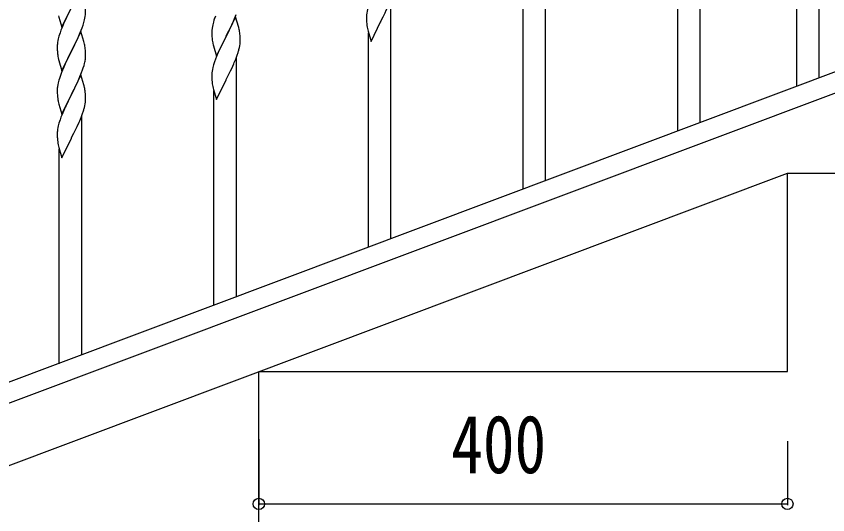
# Model space of a CAD drawing. Units: millimetres, scale not verified. Extents: x -4015 to 4015, y -2862 to 2860.
# Drawn here: x 2446 to 3060, y 702 to 1079 of the extents above; entities that cross this region are included whole.
import ezdxf
from ezdxf.enums import TextEntityAlignment as Align

# ---------------------------------------------------------------- set-up
doc = ezdxf.new("R2010")
doc.units = ezdxf.units.MM
doc.header["$LTSCALE"] = 10
doc.layers.add('0-3_YKK_A1', color=4, linetype='Continuous')
doc.layers.add('0-4_YKK_D', color=6, linetype='Continuous')
doc.styles.add('ＭＳ ゴシック', font='')
doc.styles.get('ＭＳ ゴシック').set_extended_font_data('MS Gothic')

msp = doc.modelspace()

# ---------------------------------------------------------------- linework, layer by layer
at = {"layer": '0-3_YKK_A1'}
for p, q in [((3053.69, 1032.21), (3053.69, 1212.95)), ((3036.69, 1025.82), (3036.69, 1188.2)), ((2963.69, 998.35), (2963.69, 1179.09)), ((2946.69, 991.96), (2946.69, 1154.34)), ((2846.69, 954.37), (2846.69, 1135.11)), ((2829.69, 947.98), (2829.69, 1110.36)), ((2729.69, 910.39), (2729.69, 1091.13)), ((2721.86, 1074.66), (2721.7, 1074.33)), ((2712.69, 904), (2712.69, 1066.39)), ((3126.18, 1059.39), (2422.33, 795.39)), ((3137.05, 1047.45), (2433.19, 783.44)), ((2498.19, 1044.96), (2498.4, 1046.29)), ((2612.69, 866.42), (2612.69, 1047.15)), ((2604.86, 1030.69), (2604.7, 1030.36)), ((2595.69, 860.03), (2595.69, 1022.41)), ((2495.69, 822.44), (2495.69, 1003.18)), ((2487.86, 986.71), (2487.7, 986.38)), ((2478.69, 816.05), (2478.69, 978.43)), ((2229.69, 660.1), (3029.69, 960.1)), ((2629.69, 660.1), (2629.69, 810.1))]:
    msp.add_line(p, q, dxfattribs=at)
for points in [[(2729.09, 1122.39), (2721.86, 1107.54), (2721.7, 1107.21), (2719.35, 1102.55), (2717.59, 1098.9), (2717.14, 1097.93), (2716.03, 1095.47), (2714.76, 1092.45), (2713.97, 1090.42), (2713.25, 1088.41), (2712.46, 1085.93), (2711.94, 1084), (2711.63, 1082.6), (2711.39, 1081.25), (2711.23, 1079.96), (2711.17, 1079.13), (2711.14, 1078.33), (2711.16, 1076.47), (2711.19, 1075.46), (2711.24, 1074.52), (2711.34, 1073.08), (2711.49, 1071.76)], [(2478.12, 1079.06), (2478.37, 1078.1), (2480.64, 1070.45), (2487.86, 1085.31), (2488.03, 1085.64), (2489.75, 1089.03), (2491.25, 1092.09), (2492.14, 1093.96), (2493.69, 1097.38), (2494.13, 1098.38), (2495.17, 1100.91), (2496.3, 1103.94), (2496.97, 1105.94)], [(2495.09, 1100.18), (2487.86, 1085.31), (2487.34, 1084.29), (2484.7, 1079), (2483.59, 1076.68), (2482.47, 1074.25), (2480.76, 1070.24), (2479.97, 1068.21), (2479.25, 1066.19), (2478.46, 1063.71), (2477.94, 1061.79), (2477.63, 1060.39), (2477.39, 1059.04), (2477.23, 1057.74), (2477.17, 1056.92), (2477.14, 1056.12), (2477.16, 1054.25), (2477.19, 1053.24), (2477.24, 1052.3), (2477.32, 1051.14)], [(2711.86, 1069.58), (2712.12, 1068.41), (2712.37, 1067.45), (2714.64, 1059.8), (2721.86, 1074.66), (2722.03, 1074.99), (2723.75, 1078.38), (2725.25, 1081.44), (2726.14, 1083.31), (2727.69, 1086.73), (2728.13, 1087.73), (2729.17, 1090.26), (2730.3, 1093.29), (2730.97, 1095.29)], [(2477.86, 1047.37), (2478.12, 1046.19), (2478.37, 1045.23), (2480.64, 1037.59), (2487.86, 1052.45), (2488.03, 1052.78), (2492.14, 1061.09), (2493.48, 1064.01), (2494.55, 1066.52), (2495.94, 1070.06), (2496.65, 1072.07), (2497.27, 1074.05), (2497.79, 1075.98), (2498.1, 1077.37), (2498.34, 1078.73), (2498.5, 1080.02), (2498.56, 1080.85), (2498.58, 1081.65), (2498.58, 1082.8), (2498.53, 1084.52), (2498.47, 1085.77), (2498.36, 1087.18)], [(2594.19, 1068.43), (2594.15, 1067.62), (2594.14, 1067.22), (2594.16, 1065.36), (2594.19, 1064.35), (2594.24, 1063.41), (2594.34, 1061.97), (2594.49, 1060.66), (2594.63, 1059.67), (2594.81, 1058.71), (2594.91, 1058.24), (2595.12, 1057.3), (2595.37, 1056.35), (2597.64, 1048.7), (2604.86, 1063.56), (2605.03, 1063.89), (2606.96, 1067.69), (2608.47, 1070.79), (2609.14, 1072.2), (2610.48, 1075.12), (2611.34, 1077.13), (2612.56, 1080.16)], [(2612.09, 1078.42), (2604.86, 1063.56), (2604.7, 1063.23), (2602.35, 1058.57), (2600.59, 1054.92), (2600.14, 1053.96), (2599.03, 1051.5), (2597.76, 1048.48), (2596.97, 1046.45), (2596.25, 1044.43), (2595.46, 1041.95), (2594.94, 1040.03), (2594.63, 1038.63), (2594.39, 1037.28), (2594.23, 1035.98), (2594.17, 1035.15), (2594.14, 1034.35), (2594.16, 1032.49), (2594.19, 1031.48), (2594.24, 1030.54), (2594.34, 1029.1), (2594.49, 1027.78)], [(2595.76, 1075.81), (2595.32, 1074.34), (2594.83, 1072.43), (2594.54, 1071.04), (2594.32, 1069.71)], [(2614.82, 1068.88), (2614.48, 1070.29), (2614.29, 1071.02), (2612.09, 1078.42)], [(2495.09, 1067.3), (2487.86, 1052.45), (2487.52, 1051.78), (2484.91, 1046.58), (2483.81, 1044.28), (2483.14, 1042.85), (2482.03, 1040.39), (2480.36, 1036.35), (2479.79, 1034.83)], [(2497.82, 1057.76), (2497.6, 1058.7), (2497.35, 1059.66), (2495.09, 1067.3)], [(2615.56, 1059.09), (2615.58, 1059.89), (2615.58, 1061.04), (2615.53, 1062.77), (2615.47, 1064.01), (2615.36, 1065.42)], [(2614.67, 1053.74), (2615, 1055.16), (2615.27, 1056.52), (2615.46, 1057.84)], [(2498.58, 1048.78), (2498.58, 1049.93), (2498.53, 1051.65), (2498.47, 1052.9), (2498.36, 1054.31)], [(2594.86, 1025.61), (2595.12, 1024.43), (2595.37, 1023.47), (2597.64, 1015.83), (2604.86, 1030.69), (2605.03, 1031.02), (2606.75, 1034.4), (2608.25, 1037.46), (2609.14, 1039.33), (2610.69, 1042.75), (2611.13, 1043.75), (2612.17, 1046.28), (2613.3, 1049.31), (2613.97, 1051.31)], [(2477.19, 1024.45), (2477.15, 1023.64), (2477.14, 1023.24), (2477.16, 1021.38), (2477.19, 1020.37), (2477.24, 1019.43), (2477.34, 1017.99), (2477.49, 1016.68), (2477.63, 1015.69), (2477.81, 1014.73), (2477.91, 1014.26), (2478.12, 1013.32), (2478.37, 1012.37), (2480.64, 1004.72), (2487.86, 1019.58), (2488.03, 1019.91), (2489.96, 1023.71), (2491.47, 1026.81), (2492.14, 1028.22), (2493.48, 1031.14), (2494.34, 1033.15), (2495.56, 1036.18), (2496.3, 1038.2), (2496.81, 1039.7), (2497.41, 1041.67), (2497.79, 1043.11)], [(2495.09, 1034.44), (2487.86, 1019.58), (2487.7, 1019.25), (2485.35, 1014.59), (2483.59, 1010.94), (2483.14, 1009.98), (2482.03, 1007.52), (2480.76, 1004.5), (2479.97, 1002.47), (2479.25, 1000.45), (2478.46, 997.97), (2477.94, 996.05), (2477.63, 994.65), (2477.39, 993.3), (2477.23, 992), (2477.17, 991.17), (2477.14, 990.37), (2477.16, 988.51), (2477.19, 987.5), (2477.24, 986.56), (2477.34, 985.12), (2477.49, 983.81)], [(2478.76, 1031.83), (2478.32, 1030.36), (2477.83, 1028.45), (2477.54, 1027.06), (2477.32, 1025.73)], [(2497.82, 1024.9), (2497.48, 1026.31), (2497.29, 1027.04), (2495.09, 1034.44)], [(2498.56, 1015.11), (2498.58, 1015.91), (2498.58, 1017.06), (2498.53, 1018.79), (2498.47, 1020.03), (2498.36, 1021.44)], [(2497.67, 1009.76), (2498, 1011.18), (2498.27, 1012.54), (2498.46, 1013.86)], [(2477.86, 981.63), (2478.12, 980.45), (2478.37, 979.5), (2480.64, 971.85), (2487.86, 986.71), (2488.03, 987.04), (2489.75, 990.43), (2491.25, 993.48), (2492.14, 995.35), (2493.69, 998.77), (2494.13, 999.77), (2495.17, 1002.3), (2496.3, 1005.33), (2496.97, 1007.33)], [(2629.69, 810.1), (3029.69, 810.1), (3029.69, 960.1), (3429.69, 960.1)]]:
    msp.add_lwpolyline(points, dxfattribs=at)
for centre, radius, start, end in [((2671.39, 1051.56), 79.42, 159.93435, 162.22611), ((2626.13, 1065.82), 32.04, 173.03232, 175.32407), ((2573.35, 1060.17), 42.37, 9.56725, 11.859), ((2766.09, 1079.92), 55.21, 188.49987, 190.79162), ((2570.5, 1060.57), 45.12, 6.17603, 8.46779), ((2456.35, 1049.06), 42.37, 9.56725, 11.859), ((2584.14, 1061.09), 31.49, 354.07159, 356.36334), ((2517.27, 1054.59), 40.1, 184.93791, 187.22967), ((2453.63, 1049.46), 45, 6.19632, 8.48807), ((2553.57, 1070.02), 63.23, 342.78424, 345.07599), ((2532.04, 1057.71), 55.16, 188.50857, 190.80032), ((2451.62, 1054.04), 47.45, 346.68556, 348.97731), ((2466.47, 1050.31), 32.18, 352.83347, 355.12522), ((2468.31, 1049.3), 30.27, 356.72427, 359.01602), ((2554.39, 1007.58), 79.42, 159.93435, 162.22611), ((2509.13, 1021.84), 32.04, 173.03232, 175.32407), ((2649.09, 1035.94), 55.21, 188.49987, 190.79162), ((2456.35, 1016.19), 42.37, 9.56725, 11.859), ((2453.5, 1016.59), 45.12, 6.17603, 8.46779), ((2467.14, 1017.11), 31.49, 354.07159, 356.36334), ((2436.57, 1026.05), 63.23, 342.78424, 345.07599), ((2532.09, 991.97), 55.21, 188.49987, 190.79162)]:
    msp.add_arc(centre, radius, start, end, dxfattribs=at)
at = {"layer": '0-4_YKK_D'}
for p, q in [((2629.69, 759.1), (2629.69, 709.1)), ((3029.69, 757.6), (3029.69, 709.1)), ((2629.69, 710.1), (3029.69, 710.1))]:
    msp.add_line(p, q, dxfattribs=at)
for centre in [(2629.69, 710.1), (3029.69, 710.1)]:
    msp.add_circle(centre, 4.25, dxfattribs=at)

# ---------------------------------------------------------------- texts
at = {"layer": '0-4_YKK_D', "style": 'ＭＳ ゴシック', "width": 0.8}
msp.add_text('400', height=43.99, dxfattribs=at).set_placement((2775.29, 720.1), align=Align.BOTTOM_LEFT)

doc.saveas('drawing.dxf')
